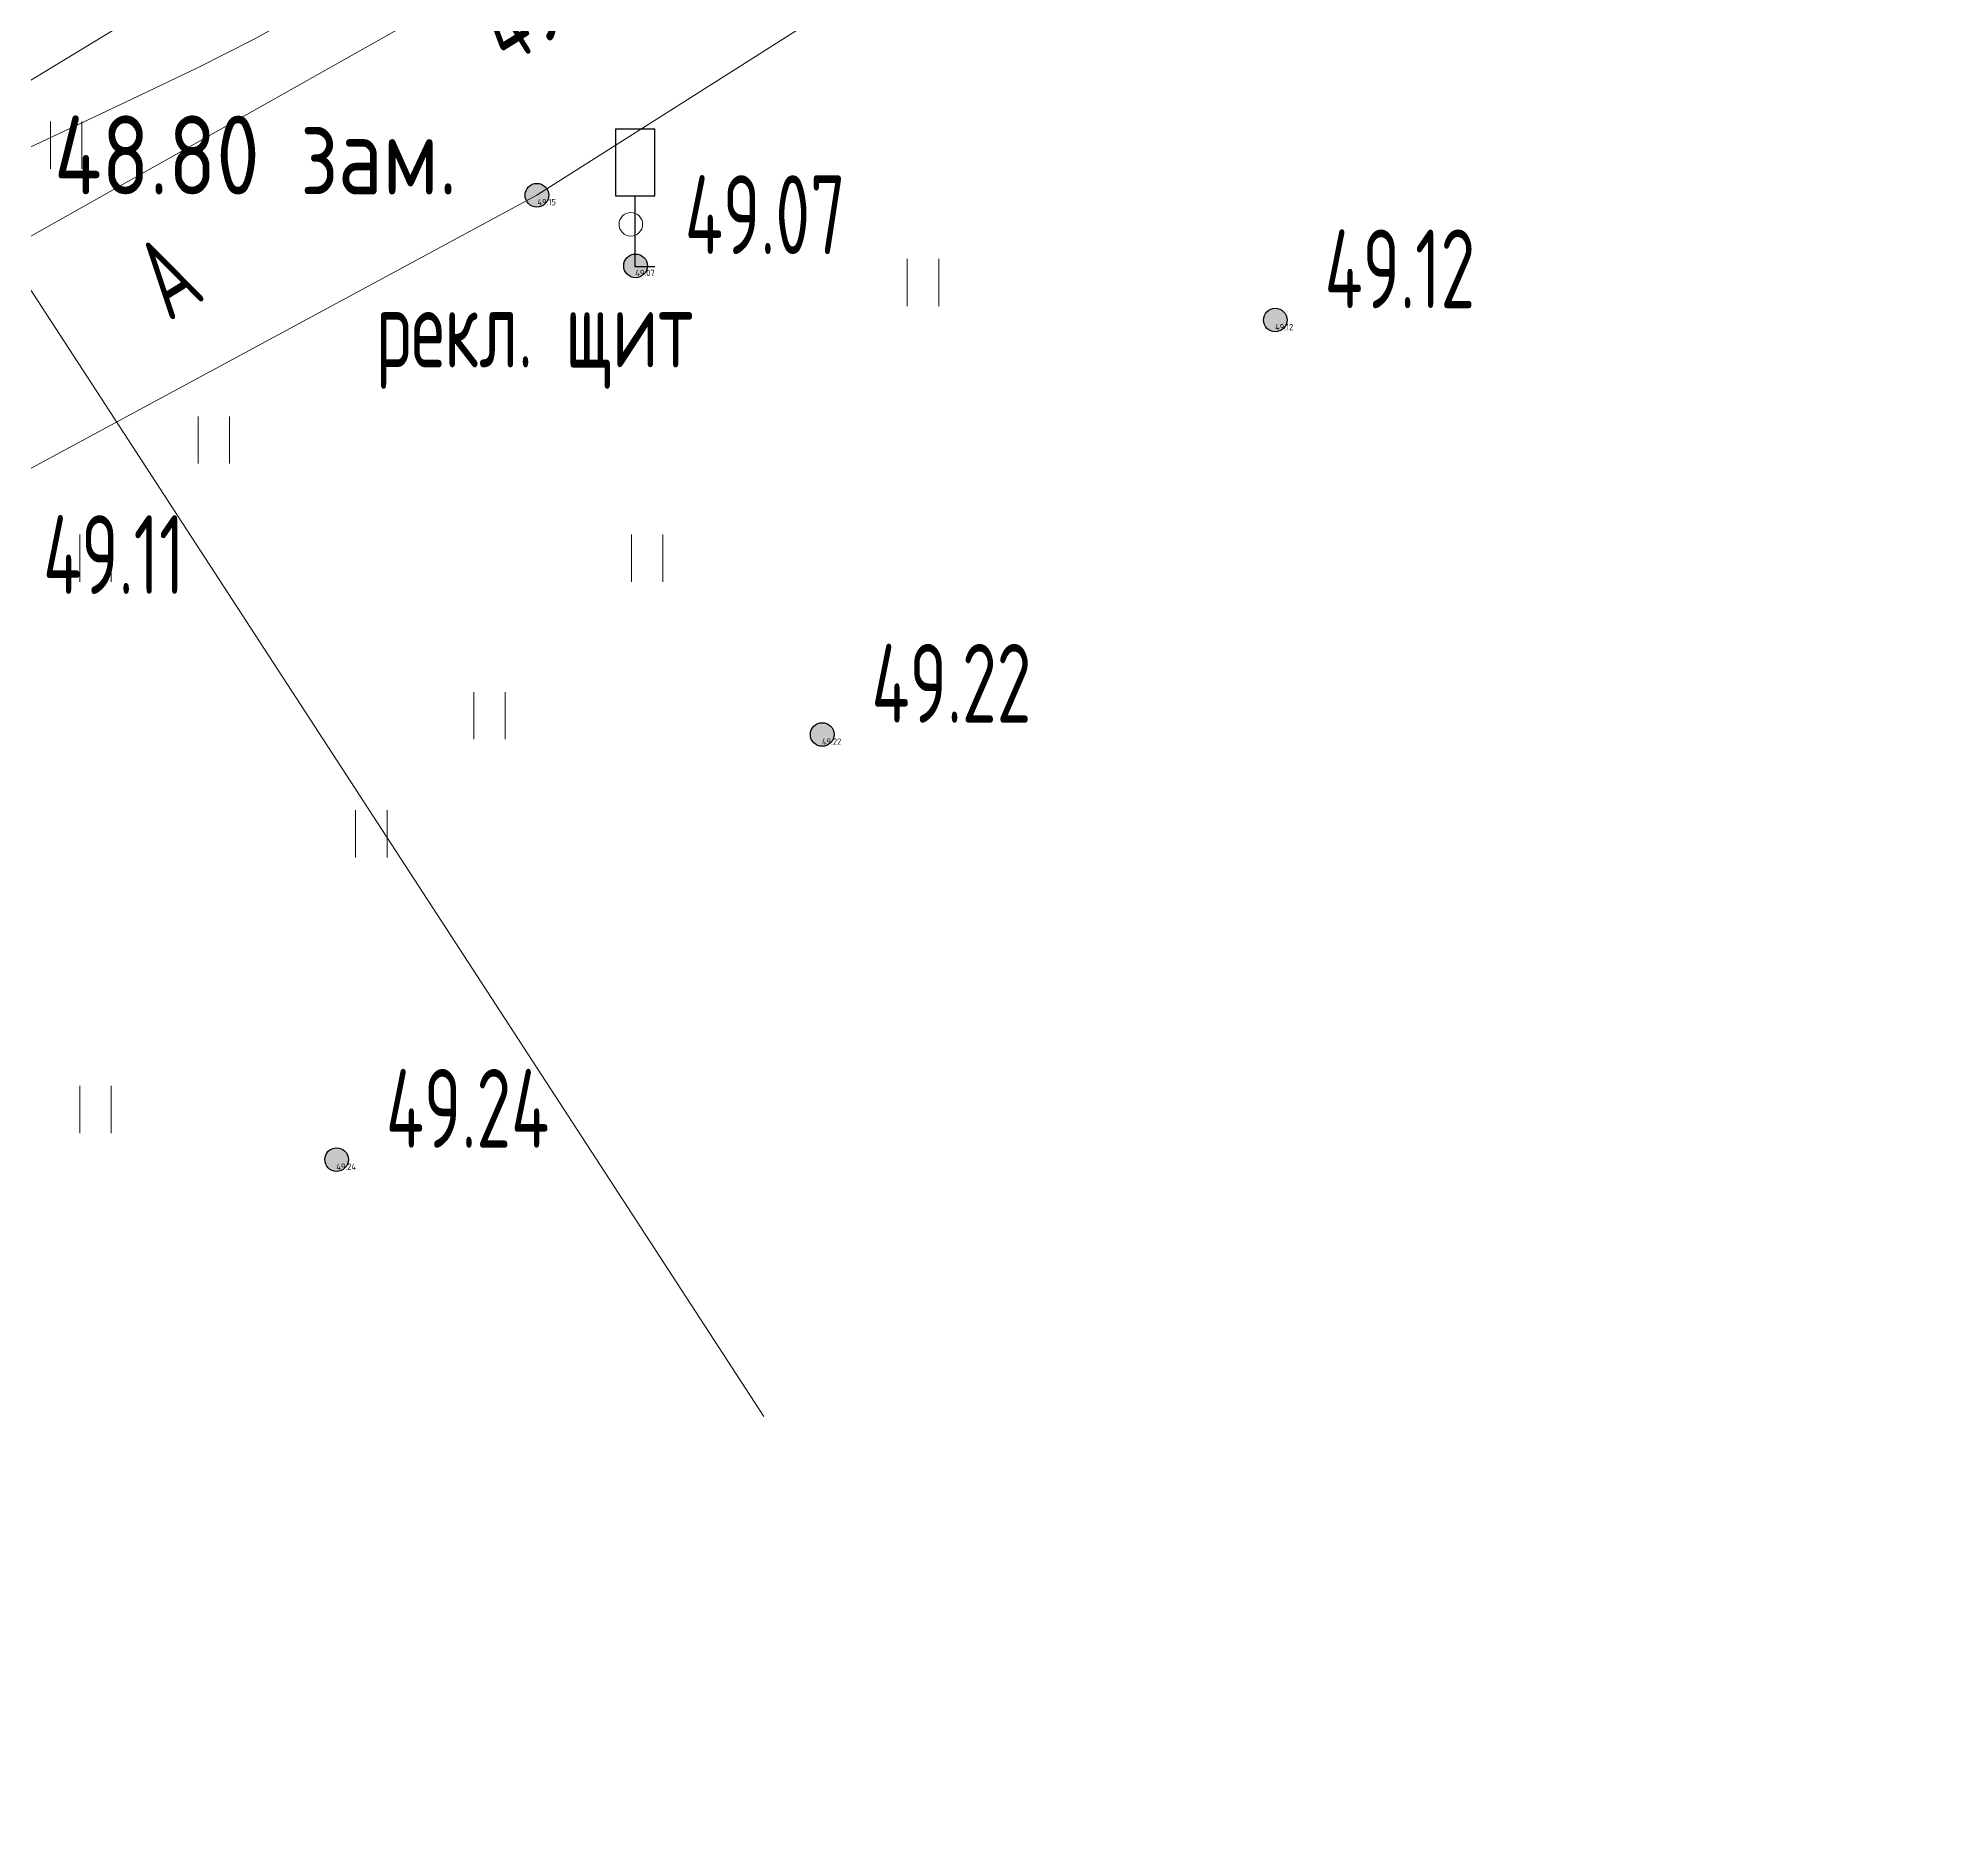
# Model space of a CAD drawing. Extents: x 1098675 to 1099684, y 381052 to 381453.
# Drawn here: x 1099265.27 to 1099289.28, y 381113.07 to 381135.91 of the extents above; entities that cross this region are included whole.
import ezdxf
from ezdxf.enums import TextEntityAlignment as Align

# ---------------------------------------------------------------- set-up
doc = ezdxf.new("R2010")
doc.units = 0
doc.header["$MEASUREMENT"] = 0
doc.layers.add('С_ВЫСОТА', color=252, linetype='CONTINUOUS')
doc.layers.add('Съемка', color=253, linetype='CONTINUOUS', lineweight=20)
doc.styles.add('TOPO_D431', font='GOST2304A.ttf')
doc.styles.add('ГОСТ', font='GOST2304A.ttf', dxfattribs={"height": 2.5})
doc.linetypes.add('500_132_1', pattern='A,4,[3,Topography.shx,S=2.5,R=0,X=0,Y=0],4,-2', length=10)

# ---------------------------------------------------------------- blocks, each defined once
blk = doc.blocks.new('Съемка')
at = {"layer": 'Съемка', "linetype": 'Continuous', "lineweight": -2}
h = blk.add_hatch(color=8, dxfattribs=at)
h.dxf.hatch_style = 1
edge = h.paths.add_edge_path()
edge.add_arc((1099271.601, 381133.908), 0.15, 0, 360)
h = blk.add_hatch(color=8, dxfattribs=at)
h.dxf.hatch_style = 1
edge = h.paths.add_edge_path()
edge.add_arc((1099271.601, 381133.908), 0.15, 0, 360)
h = blk.add_hatch(color=8, dxfattribs=at)
h.dxf.hatch_style = 1
edge = h.paths.add_edge_path()
edge.add_arc((1099272.853, 381133.011), 0.15, 0, 360)
h = blk.add_hatch(color=8, dxfattribs=at)
h.dxf.hatch_style = 1
edge = h.paths.add_edge_path()
edge.add_arc((1099272.853, 381133.011), 0.15, 0, 360)
h = blk.add_hatch(color=8, dxfattribs=at)
h.dxf.hatch_style = 1
edge = h.paths.add_edge_path()
edge.add_arc((1099280.972, 381132.323), 0.15, 0, 360)
h = blk.add_hatch(color=8, dxfattribs=at)
h.dxf.hatch_style = 1
edge = h.paths.add_edge_path()
edge.add_arc((1099280.972, 381132.323), 0.15, 0, 360)
h = blk.add_hatch(color=8, dxfattribs=at)
h.dxf.hatch_style = 1
edge = h.paths.add_edge_path()
edge.add_arc((1099275.222, 381127.061), 0.15, 0, 360)
h = blk.add_hatch(color=8, dxfattribs=at)
h.dxf.hatch_style = 1
edge = h.paths.add_edge_path()
edge.add_arc((1099275.222, 381127.061), 0.15, 0, 360)
h = blk.add_hatch(color=8, dxfattribs=at)
h.dxf.hatch_style = 1
edge = h.paths.add_edge_path()
edge.add_arc((1099269.059, 381121.664), 0.15, 0, 360)
h = blk.add_hatch(color=8, dxfattribs=at)
h.dxf.hatch_style = 1
edge = h.paths.add_edge_path()
edge.add_arc((1099269.059, 381121.664), 0.15, 0, 360)
at = {"layer": 'Съемка', "color": 8, "linetype": 'Continuous', "lineweight": 20}
for p, q in [((1099267.3, 381130.5), (1099267.3, 381131.1)), ((1099267.7, 381130.5), (1099267.7, 381131.1)), ((1099270.8, 381127), (1099270.8, 381127.6)), ((1099271.2, 381127), (1099271.2, 381127.6))]:
    blk.add_line(p, q, dxfattribs=at)
at = {"layer": 'Съемка', "color": 8, "linetype": '500_132_1', "ltscale": 0.5, "flags": 128}
for points in [[(1099383.949, 381208.731), (1099326.921, 381172.344), (1099317.011, 381165.455), (1099300.8, 381157), (1099228.453, 381113.074)], [(1099263.93, 381134.614), (1099274.482, 381118.403)]]:
    blk.add_lwpolyline(points, dxfattribs=at)
at = {"layer": 'Съемка', "color": 8, "ltscale": 0.5, "flags": 128}
blk.add_lwpolyline([(1099268.392, 381136.102), (1099268.006, 381135.883), (1099267.302, 381135.531), (1099266.371, 381135.084), (1099265.305, 381134.58), (1099264.194, 381134.059), (1099263.129, 381133.56), (1099262.203, 381133.12), (1099261.505, 381132.779), (1099261.127, 381132.575), (1099260.784, 381132.322), (1099260.537, 381132.096), (1099260.294, 381131.861), (1099259.965, 381131.586), (1099259.577, 381131.313), (1099258.89, 381130.847), (1099258.009, 381130.256), (1099257.042, 381129.611), (1099256.095, 381128.98), (1099255.273, 381128.433), (1099254.685, 381128.038), (1099254.436, 381127.865), (1099254.316, 381127.734), (1099254.204, 381127.593)], dxfattribs=at)
at = {"layer": 'Съемка', "color": 8, "linetype": 'Continuous', "ltscale": 0.5}
blk.add_lwpolyline([(1099252.166, 381131.023), (1099254.523, 381127.057), (1099261.609, 381131.377), (1099270.323, 381136.285), (1099277.146, 381140.484), (1099287.33, 381145.812), (1099288.501, 381143.999), (1099278.329, 381138.181), (1099271.601, 381133.908), (1099262.907, 381129.214), (1099255.955, 381124.868), (1099249.776, 381121.3)], dxfattribs=at)
at = {"layer": 'Съемка', "color": 8, "linetype": 'Continuous', "lineweight": 20}
for points in [[(1099265.427, 381134.243), (1099265.427, 381134.843)], [(1099265.827, 381134.243), (1099265.827, 381134.843)], [(1099276.3, 381132.5), (1099276.3, 381133.1)], [(1099276.7, 381132.5), (1099276.7, 381133.1)], [(1099265.8, 381129), (1099265.8, 381129.6)], [(1099266.2, 381129), (1099266.2, 381129.6)], [(1099272.8, 381129), (1099272.8, 381129.6)], [(1099273.2, 381129), (1099273.2, 381129.6)], [(1099269.3, 381125.5), (1099269.3, 381126.1)], [(1099269.7, 381125.5), (1099269.7, 381126.1)], [(1099265.8, 381122), (1099265.8, 381122.6)], [(1099266.2, 381122), (1099266.2, 381122.6)]]:
    blk.add_lwpolyline(points, dxfattribs=at)
at = {"layer": 'Съемка', "color": 8, "linetype": 'Continuous', "lineweight": -2}
for points in [[(1099272.599, 381134.749), (1099272.599, 381133.899), (1099273.099, 381133.899), (1099273.099, 381134.749)], [(1099272.599, 381134.749), (1099273.099, 381134.749)], [(1099273.099, 381132.999), (1099272.849, 381132.999), (1099272.849, 381133.899)]]:
    blk.add_lwpolyline(points, dxfattribs=at)
at = {"layer": 'Съемка', "color": 8, "linetype": 'Continuous', "lineweight": 20, "flags": 128}
blk.add_lwpolyline([(1099272.643, 381133.539, 1), (1099272.943, 381133.539, 1)], format="xyb", close=True, dxfattribs=at)
at = {"layer": 'Съемка', "color": 8, "linetype": 'Continuous', "lineweight": -2}
for centre in [(1099271.601, 381133.908), (1099271.601, 381133.908), (1099272.853, 381133.011), (1099272.853, 381133.011), (1099280.972, 381132.323), (1099280.972, 381132.323), (1099275.222, 381127.061), (1099275.222, 381127.061), (1099269.059, 381121.664), (1099269.059, 381121.664)]:
    blk.add_circle(centre, 0.15, dxfattribs=at)
at = {"layer": 'Съемка', "color": 8, "style": 'ГОСТ', "width": 0.8}
blk.add_text('49.19', height=1, rotation=31.6958, dxfattribs=at).set_placement((1099271.232, 381135.537))
at = {"layer": 'Съемка', "color": 8, "linetype": 'Continuous', "lineweight": 30, "style": 'ГОСТ'}
blk.add_text('48.80 зам.', height=1, dxfattribs=at).set_placement((1099265.472, 381133.918))
at = {"layer": 'Съемка', "color": 8, "lineweight": 30, "style": 'ГОСТ', "width": 0.8}
for s, p in [('49.07', (1099273.478, 381133.161)), ('49.12', (1099281.597, 381132.473)), ('49.22', (1099275.847, 381127.211)), ('49.24', (1099269.684, 381121.814))]:
    blk.add_text(s, height=1, dxfattribs=at).set_placement(p)
at = {"layer": 'Съемка', "color": 8, "style": 'ГОСТ', "width": 0.8}
blk.add_text('А', height=1, rotation=31.6643, dxfattribs=at).set_placement((1099266.666, 381132.725), align=Align.MIDDLE_LEFT)
at = {"layer": 'Съемка', "color": 8, "linetype": 'Continuous', "style": 'ГОСТ', "width": 0.8}
blk.add_text('рекл. щит', height=1, dxfattribs=at).set_placement((1099269.557, 381131.722))
at = {"layer": 'Съемка', "color": 8, "linetype": 'Continuous', "lineweight": 30, "style": 'ГОСТ', "width": 0.8}
blk.add_text('49.11', height=1, dxfattribs=at).set_placement((1099265.334, 381128.845))

msp = doc.modelspace()

# ---------------------------------------------------------------- block references
at = {"layer": 'Съемка', "color": 6, "lineweight": 30}
msp.add_blockref('Съемка', (0, 0), dxfattribs=at)

# ---------------------------------------------------------------- next in the draw order: texts
at = {"layer": 'С_ВЫСОТА', "color": 1, "style": 'TOPO_D431'}
for s, p in [('49.15', (1099271.608, 381133.82)), ('49.15', (1099271.608, 381133.82)), ('49.07', (1099272.849, 381132.921)), ('49.07', (1099272.849, 381132.921)), ('49.12', (1099280.969, 381132.233)), ('49.12', (1099280.969, 381132.233)), ('49.22', (1099275.219, 381126.971)), ('49.22', (1099275.219, 381126.971)), ('49.24', (1099269.055, 381121.574)), ('49.24', (1099269.055, 381121.574))]:
    msp.add_text(s, height=0.08, dxfattribs=at).set_placement(p, align=Align.MIDDLE_LEFT)

doc.saveas('drawing.dxf')
